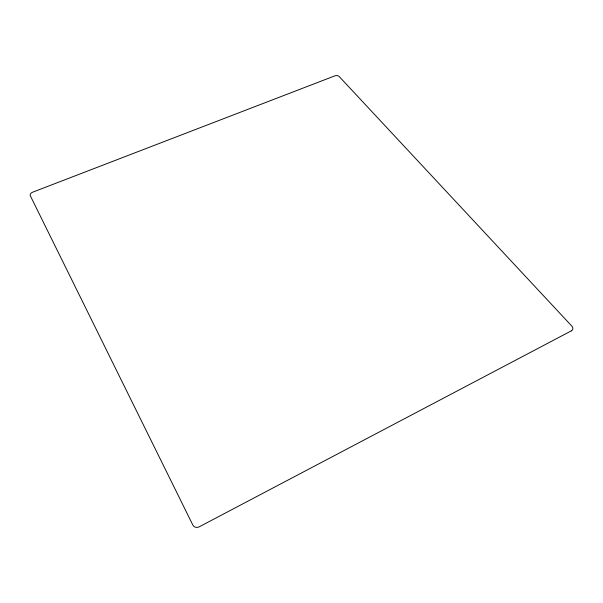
<?xml version="1.0" encoding="UTF-8"?>
<svg xmlns="http://www.w3.org/2000/svg" width="603" height="603" viewBox="0 0 603 603"><rect width="100%" height="100%" fill="white"/><g stroke="black" fill="none" stroke-linecap="round" stroke-linejoin="round"><path stroke-width="0.9" d="M571.342 330.843L199.231 526.818A4.937 4.553 -34.8 0 1 192.824 525.017L30.323 195.779A3.701 2.51 -16.5 0 1 32.637 192.199L334.816 75.872A3.234 2.08 -0.2 0 1 339.24 76.589L571.832 326.11A4.425 3.324 19.7 0 1 571.342 330.843"/></g></svg>
